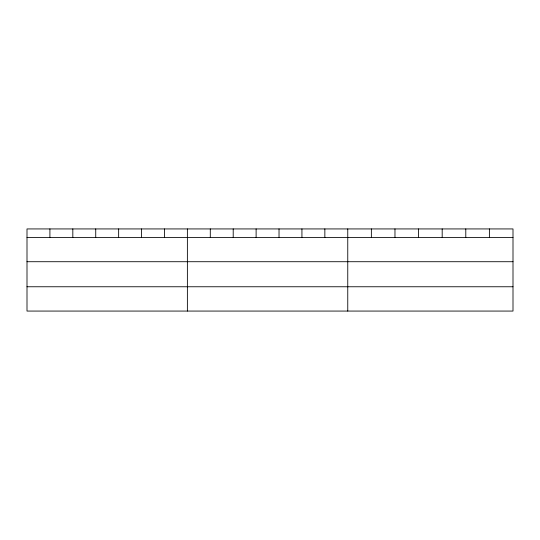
<?xml version="1.0" encoding="UTF-8"?>
<svg xmlns="http://www.w3.org/2000/svg" width="540" height="540" viewBox="0 0 540 540"><rect width="100%" height="100%" fill="white"/><g stroke="black" fill="none" stroke-linecap="round" stroke-linejoin="round"><path stroke-width="0.81" d="M513 261.718L513 228.933L27 228.933L27 311.067L513 311.067L513 261.718L27 261.718M27 237.418L513 237.418M27 286.76L513 286.76M489.395 228.933L489.395 237.418M465.791 228.933L465.791 237.418M442.186 228.933L442.186 237.418M418.574 228.933L418.574 237.418M394.97 228.933L394.97 237.418M371.365 228.933L371.365 237.418M347.76 228.933L347.76 311.067M324.851 228.933L324.851 237.418M301.934 228.933L301.934 237.418M279.025 228.933L279.025 237.418M256.115 228.933L256.115 237.418M233.206 228.933L233.206 237.418M210.29 228.933L210.29 237.418M187.38 228.933L187.38 311.067M164.471 228.933L164.471 237.418M141.554 228.933L141.554 237.418M118.645 228.933L118.645 237.418M95.735 228.933L95.735 237.418M72.826 228.933L72.826 237.418M49.91 228.933L49.91 237.418"/></g></svg>
